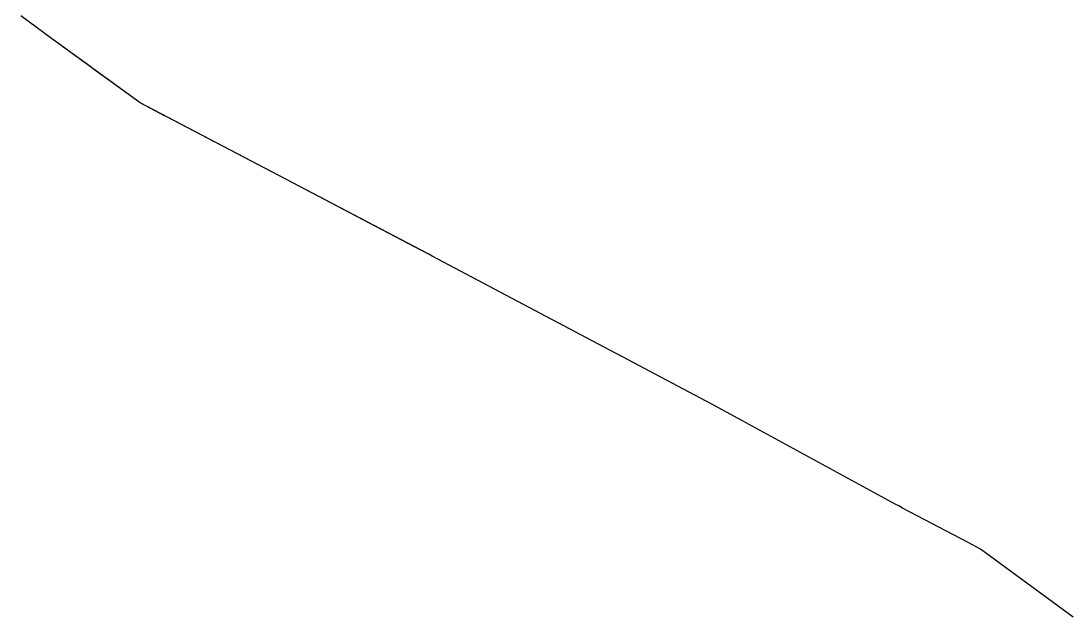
# Model space of a CAD drawing. Header units: inches. Extents: x 11258954 to 11313122, y 3645444 to 3695200.
# Drawn here: x 11263829 to 11269722, y 3668309 to 3671657 of the extents above; entities that cross this region are included whole.
import ezdxf

# ---------------------------------------------------------------- set-up
doc = ezdxf.new("R2010")
doc.units = ezdxf.units.IN
doc.header["$MEASUREMENT"] = 0
doc.layers.add('AnnexationHistory', color=183, linetype='Continuous')
doc.layers.add('ZipCode', color=108, linetype='Continuous')

msp = doc.modelspace()

# ---------------------------------------------------------------- linework, layer by layer
at = {"layer": 'AnnexationHistory'}
msp.add_polyline3d([(11269739.1565, 3668308.8125, 0), (11269219.7815, 3668689.25, 0), (11269149.719, 3668726.75, 0), (11268781.875, 3668920.9375, 0), (11268760.5315, 3668932.5625, 0), (11268744.4375, 3668941.375, 0), (11267878.9375, 3669413.5, 0), (11267706.5, 3669506.0625, 0), (11267240.634, 3669752.7575, 0), (11267036.875, 3669860.625, 0), (11266139.5315, 3670335.75, 0), (11266115.844, 3670348.1875, 0), (11266079.1875, 3670367.375, 0), (11265316.5625, 3670767.3125, 0), (11264498.3125, 3671196.375, 0), (11264000, 3671558.625, 0), (11263829.094, 3671685.0625, 0)], dxfattribs=at)
at = {"layer": 'ZipCode'}
msp.add_polyline3d([(11269739.1565, 3668308.8125, 0), (11269219.7815, 3668689.25, 0), (11269149.719, 3668726.75, 0), (11268781.875, 3668920.9375, 0), (11268760.5315, 3668932.5625, 0), (11268744.4375, 3668941.375, 0), (11267878.9375, 3669413.5, 0), (11267706.5, 3669506.0625, 0), (11267240.634, 3669752.7575, 0), (11267036.875, 3669860.625, 0), (11266139.5315, 3670335.75, 0), (11266115.844, 3670348.1875, 0), (11265316.5625, 3670767.3125, 0), (11264644.3135, 3671119.817, 0), (11264635.179, 3671124.607, 0), (11264498.3125, 3671196.375, 0), (11264410.4325, 3671260.2595, 0), (11264249.1565, 3671377.5, 0), (11264235.423, 3671387.4835, 0), (11264222.49, 3671396.885, 0), (11264000, 3671558.625, 0), (11263829.094, 3671685.0625, 0)], dxfattribs=at)

doc.saveas('drawing.dxf')
